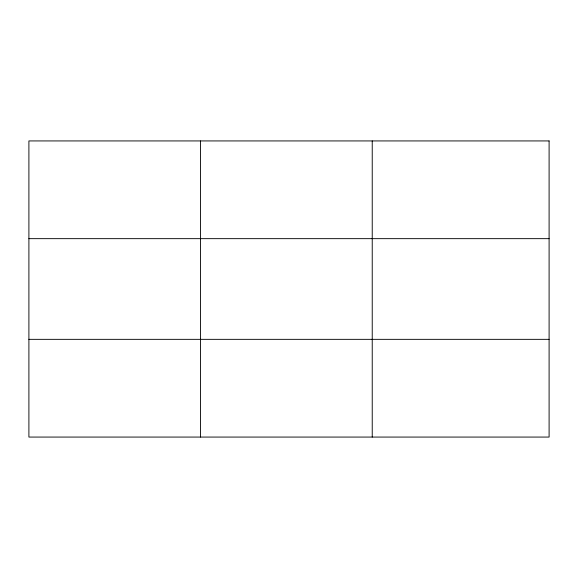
<?xml version="1.0" encoding="UTF-8"?>
<svg xmlns="http://www.w3.org/2000/svg" width="578" height="578" viewBox="0 0 578 578"><rect width="100%" height="100%" fill="white"/><g stroke="black" fill="none" stroke-linecap="round" stroke-linejoin="round"><path stroke-width="0.87" d="M200.566 437.069L200.566 140.931M372.232 437.069L372.232 140.931M28.9 238.656L549.1 238.656M28.9 339.344L549.1 339.344M549.1 140.931L549.1 437.069L28.9 437.069L28.9 140.931L549.1 140.931"/></g></svg>
